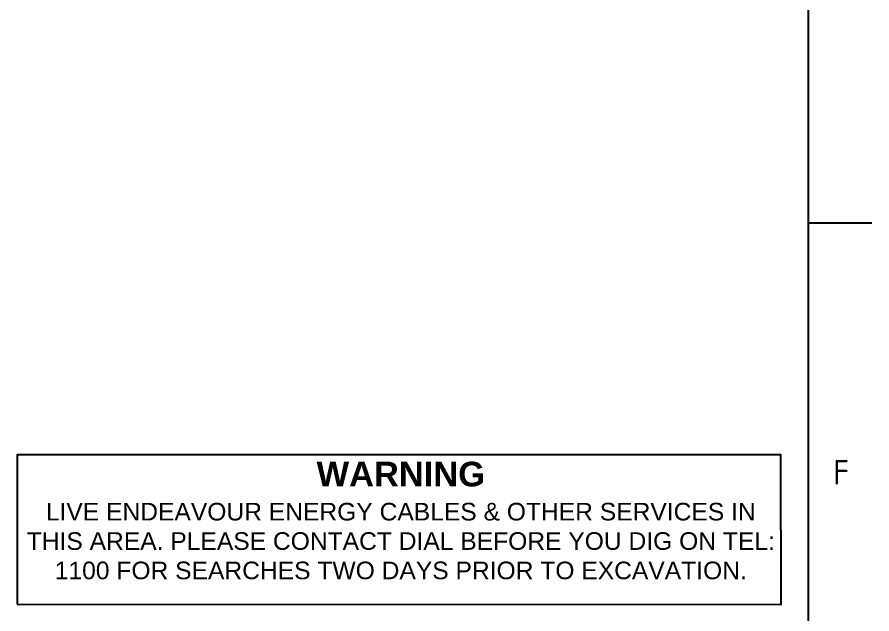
# Paper-space layout 'A1 Page 2' of a CAD drawing. Header units: metres, sheet in millimetres. Extents: x -21 to 813, y -3 to 583.
# Drawn here: x 691.5 to 812.8, y 164 to 248.6 of the extents above; entities that cross this region are included whole.
import ezdxf
from ezdxf.enums import TextEntityAlignment as Align

# ---------------------------------------------------------------- set-up
doc = ezdxf.new("R2010")
doc.units = ezdxf.units.M
doc.layers.get('0').update_dxf_attribs({"color": 6})
doc.layers.add('Notes', color=7, linetype='Continuous')
doc.layers.add('SupportsUG_SP_EXT', color=7, linetype='Continuous')
doc.styles.add('iecISOCP', font='isocp.shx')
doc.styles.get("Standard").update_dxf_attribs({"font": 'arial.ttf'})

# ---------------------------------------------------------------- blocks, each defined once
blk = doc.blocks.new('A1_FRAME_TITLE')
at = {"layer": 'Notes', "color": 3, "linetype": 'Continuous'}
blk.add_line((824.37, 5.97), (824.37, 574.39), dxfattribs=at)
at = {"layer": 'Notes', "linetype": 'Continuous'}
blk.add_line((824.35, 219.43), (833.35, 219.43), dxfattribs=at)
blk.add_attdef('DRAFT_NUM', (29.9, 23.29), '', height=2.5, rotation=90)
at = {"layer": 'Notes', "color": 7, "style": 'iecISOCP'}
blk.add_text('F', height=3.5, dxfattribs=at).set_placement((827.87, 182.31))
at = {"layer": 'Notes', "color": 7, "style": 'iecISOCP', "flags": 8}
blk.add_attdef('VERSION_NO', text='', height=2.5, rotation=90, dxfattribs=at).set_placement((302.04, 43.81), align=Align.MIDDLE_CENTER)
at = {"layer": 'Notes', "color": 7, "style": 'iecISOCP'}
for tag, p in [('CAP_NO', (513.19, 43.46)), ('IE_NUM', (513.05, 37.81)), ('REF_No_1', (335.24, 32.31)), ('REF_1', (362.52, 32.31)), ('GEN_WO', (441.71, 31.76)), ('HV_SWITCH', (513.46, 32.16)), ('REF_No_2', (335.24, 26.31)), ('REF_2', (362.52, 26.31)), ('OH_WO', (441.71, 25.81)), ('UBD_REF', (513.05, 25.83)), ('REF_No_3', (335.24, 20.31)), ('REF_3', (362.52, 20.31)), ('UG_WO', (441.71, 20.05)), ('GIS_MAP_No', (513.05, 20.04)), ('REF_No_4', (335.24, 14.31)), ('REF_4', (362.52, 14.31)), ('SUB_WO', (441.71, 13.81)), ('HV_OP_DIAG', (513.33, 14.2)), ('LGA', (512.95, 7.78))]:
    blk.add_attdef(tag, p, '', height=2.5, dxfattribs=at)
at = {"layer": 'Notes', "style": 'iecISOCP'}
for tag, p in [('T1', (684.37, 39.47)), ('T2', (684.37, 34.35)), ('T3', (684.37, 28.92)), ('T4', (684.37, 23.66)), ('T5', (684.37, 18.23)), ('T6', (684.37, 12.97))]:
    blk.add_attdef(tag, text='', height=3.5, dxfattribs=at).set_placement(p, align=Align.CENTER)
at = {"layer": 'Notes', "color": 7, "style": 'iecISOCP'}
for tag, p in [('scale', (567.76, 33.27)), ('DRAWN', (567.76, 24.93)), ('DATE', (567.76, 16.88)), ('DESIGN', (605.62, 9.15)), ('CHD', (567.76, 8.37))]:
    blk.add_attdef(tag, text='', height=2.5, dxfattribs=at).set_placement(p, align=Align.CENTER)
at = {"layer": 'Notes', "color": 4, "style": 'iecISOCP'}
blk.add_attdef('NUM', text='', height=7, dxfattribs=at).set_placement((792.37, 20.12), align=Align.MIDDLE_CENTER)
at = {"layer": 'Notes', "color": 1, "style": 'iecISOCP'}
blk.add_attdef('REV', text='', height=5, dxfattribs=at).set_placement((820.05, 17.1), align=Align.CENTER)
at = {"layer": 'Notes', "color": 7, "style": 'iecISOCP'}
for tag, p in [('NS', (790.71, 8.12)), ('SHTS', (805.41, 8.12))]:
    blk.add_attdef(tag, text='', height=2.5, dxfattribs=at).set_placement(p, align=Align.MIDDLE)
at = {"layer": 'Notes', "style": 'iecISOCP'}
blk.add_attdef('ExportID', (9.08, 2.39), '', height=2.5, dxfattribs=at)
at = {"layer": 'Notes', "style": 'iecISOCP', "flags": 1}
for tag, p in [('ProjectType', (14.17, -26.8)), ('ProjectNumber', (23.56, -26.82)), ('DrawingNumber', (35.51, -26.8)), ('ProjectDescription', (47.56, -26.83)), ('ExportDate', (60.28, -26.79)), ('ExportUserName', (69.15, -26.8)), ('DesignerCompanyName', (81.48, -26.79)), ('ExportAreaOfInterest', (97.1, -26.81)), ('GIS_SUCCESS', (112, -26.78)), ('CAD_SUCCESS', (121.79, -26.78)), ('DEPOTCODE', (132.11, -26.88)), ('ExportCategories', (140.08, -26.8)), ('Comments', (154.38, -26.88))]:
    blk.add_attdef(tag, p, '', height=1, dxfattribs=at)
blk = doc.blocks.new('Note_Warning')
at = {"layer": 'Notes', "color": 0, "linetype": 'Continuous'}
blk.add_lwpolyline([(0, 0), (108.42, -0.04), (108.37, 21.2), (0.02, 21.22)], close=True, dxfattribs=at)
at = {"layer": 'Notes', "color": 0, "linetype": 'Continuous', "insert": (54.44, 20.23), "char_height": 3.5, "width": 105.9, "attachment_point": 2, "style": 'iecISOCP'}
blk.add_mtext('{\\fArial|b1|i0|c0|p34;WARNING\\P\\fArial|b0|i0|c0|p34;\\H0.7143x;LIVE ENDEAVOUR ENERGY CABLES & OTHER SERVICES IN THIS AREA. PLEASE CONTACT DIAL BEFORE YOU DIG ON TEL: 1100 FOR SEARCHES TWO DAYS PRIOR TO EXCAVATION.}', dxfattribs=at)

psp = doc.layouts.new('A1 Page 2')

# ---------------------------------------------------------------- block references
at = {"layer": 'Notes'}
psp.add_blockref('Note_Warning', (691.52, 165.33), dxfattribs=at)
at = {"layer": 'SupportsUG_SP_EXT'}
psp.add_blockref('A1_FRAME_TITLE', (-20.55, 0), dxfattribs=at)

doc.saveas('drawing.dxf')
